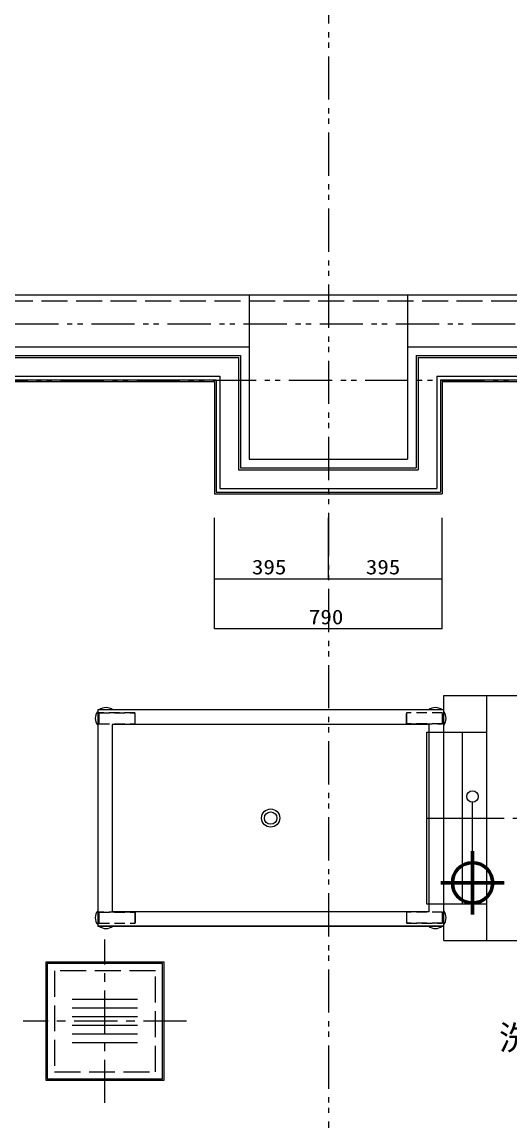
# Model space of a CAD drawing. Units: millimetres at full size. Extents: x -12803 to 120774, y -9413 to 101127.
# Drawn here: x 102212 to 103904, y 17030 to 20844 of the extents above; entities that cross this region are included whole.
import ezdxf
from ezdxf.enums import TextEntityAlignment as Align

# ---------------------------------------------------------------- set-up
doc = ezdxf.new("R2010")
doc.units = ezdxf.units.MM
doc.header["$LTSCALE"] = 30
for name, pattern in [('CHAIN1', [8, 5, -1, 1, -1]), ('CHAIN2', [12, 9, -1, 1, -1]), ('DASHED1', [1.8, 1.2, -0.6]), ('DASHED3', [4, 3, -1]), ('DOUBLE_CHAIN1', [8.8, 5, -1, 0.6, -0.6, 0.6, -1])]:
    doc.linetypes.add(name, pattern=pattern)
doc.layers.add('0-0_NoName', color=7, linetype='Continuous')
doc.layers.add('2-E_AIHO12-部屋名', color=7, linetype='Continuous')
for name, color, linetype, lineweight in [('0-6_AIHO30-厨房機器LL', 7, 'Continuous', 15), ('0-A_AIHO34-移動式板金', 7, 'Continuous', 15), ('0-B_AIHO37-移動式板金隠れ線', 7, 'DASHED1', 15), ('0-C_AIHO34-移動式板金LL', 7, 'Continuous', 15), ('0-D_AIHO47-移動式板金アウトライン', 7, 'DASHED1', 15), ('2-0_通芯', 7, 'DOUBLE_CHAIN1', 15), ('2-1_躯体', 7, 'Continuous', 15), ('2-3_間仕切り', 7, 'Continuous', 15), ('2-B_金物', 7, 'Continuous', 15), ('3-3_AIHO30-厨房機器', 7, 'Continuous', 15), ('3-4_AIHO31-厨房機器中心線', 7, 'CHAIN2', 15), ('3-5_AIHO57-排水立上げ', 7, 'Continuous', 15), ('3-6_AIHO56-排水接続', 7, 'Continuous', 15), ('9-1_配管－汚水１：硬質塩ビ管（ＤＶ）', 2, 'Continuous', 30)]:
    doc.layers.add(name, color=color, linetype=linetype, lineweight=lineweight)
doc.styles.add('ＭＳ ゴシック', font='')
doc.styles.get('ＭＳ ゴシック').set_extended_font_data('MS Gothic')

# ---------------------------------------------------------------- blocks, each defined once
blk = doc.blocks.new('グループ部品-697')
at = {"layer": '3-6_AIHO56-排水接続', "color": 1, "lineweight": 60}
for p, q in [((103774.36, 17746.41), (103774.36, 17966.41)), ((103664.36, 17856.41), (103884.36, 17856.41))]:
    blk.add_line(p, q, dxfattribs=at)
blk.add_circle((103774.36, 17856.41), 70, dxfattribs=at)
blk = doc.blocks.new('グループ部品-732')
at = {"layer": '0-6_AIHO30-厨房機器LL'}
for p, q in [((103824.36, 17656.41), (103824.36, 18506.41)), ((103739.36, 18379.41), (103824.36, 18379.41)), ((103739.36, 17783.41), (103824.36, 17783.41))]:
    blk.add_line(p, q, dxfattribs=at)
at = {"layer": '0-A_AIHO34-移動式板金'}
for p, q in [((103674.36, 18456.41), (102474.36, 18456.41)), ((102474.36, 18456.41), (102474.36, 17706.41)), ((103674.36, 17706.41), (103674.36, 18456.41)), ((103674.36, 17706.41), (102474.36, 17706.41))]:
    blk.add_line(p, q, dxfattribs=at)
at = {"layer": '0-B_AIHO37-移動式板金隠れ線'}
for p, q in [((102478.86, 18446.41), (102603.86, 18446.41)), ((102478.86, 18408.41), (102478.86, 18446.41)), ((102603.86, 18408.41), (102603.86, 18446.41)), ((103544.86, 18408.41), (103544.86, 18446.41)), ((102478.86, 18408.41), (102603.86, 18408.41)), ((103669.86, 18408.41), (103544.86, 18408.41)), ((102478.86, 17754.41), (102603.86, 17754.41)), ((102603.86, 17754.41), (102603.86, 17716.41)), ((103669.86, 17754.41), (103544.86, 17754.41)), ((103544.86, 17754.41), (103544.86, 17716.41))]:
    blk.add_line(p, q, dxfattribs=at)
for points in [[(103669.86, 18408.41), (103669.86, 18446.41), (103544.86, 18446.41)], [(102478.86, 17754.41), (102478.86, 17716.41), (102603.86, 17716.41)], [(103669.86, 17754.41), (103669.86, 17716.41), (103544.86, 17716.41)]]:
    blk.add_lwpolyline(points, dxfattribs=at)
at = {"layer": '0-C_AIHO34-移動式板金LL'}
for p, q in [((103624.36, 18406.41), (102524.36, 18406.41)), ((102524.36, 18406.41), (102524.36, 17756.41)), ((103624.36, 17756.41), (103624.36, 18406.41)), ((103624.36, 17756.41), (102524.36, 17756.41))]:
    blk.add_line(p, q, dxfattribs=at)
for radius in [31.5, 21.5]:
    blk.add_circle((103074.36, 18081.41), radius, dxfattribs=at)
for centre, start, end in [((102503.36, 18427.41), 50.65417, 129.34583), ((103645.36, 18427.41), 50.65417, 129.34583), ((102503.36, 18427.41), 140.65417, 219.34583), ((103645.36, 18427.41), 320.65417, 39.34583), ((102503.36, 17735.41), 140.65417, 219.34583), ((103645.36, 17735.41), 320.65417, 39.34583), ((102503.36, 17735.41), 230.65417, 309.34583), ((103645.36, 17735.41), 230.65417, 309.34583)]:
    blk.add_arc(centre, 37.5, start, end, dxfattribs=at)
at = {"layer": '0-D_AIHO47-移動式板金アウトライン', "linetype": 'Continuous'}
blk.add_lwpolyline([(103674.36, 18456.41), (102474.36, 18456.41), (102474.36, 17706.41), (103674.36, 17706.41)], close=True, dxfattribs=at)
at = {"layer": '0-D_AIHO47-移動式板金アウトライン'}
for points in [[(102603.86, 18446.41), (102478.86, 18446.41), (102478.86, 18408.41), (102603.86, 18408.41)], [(103669.86, 18446.41), (103544.86, 18446.41), (103544.86, 18408.41), (103669.86, 18408.41)], [(102603.86, 17754.41), (102478.86, 17754.41), (102478.86, 17716.41), (102603.86, 17716.41)], [(103669.86, 17754.41), (103544.86, 17754.41), (103544.86, 17716.41), (103669.86, 17716.41)]]:
    blk.add_lwpolyline(points, close=True, dxfattribs=at)
at = {"layer": '2-0_通芯'}
for p, q in [((75524.36, 19796.41), (120774.36, 19796.41)), ((74361.66, 19601.41), (120774.36, 19601.41))]:
    blk.add_line(p, q, dxfattribs=at)
at = {"layer": '2-1_躯体'}
for p, q in [((100359.36, 19896.41), (104509.36, 19896.41)), ((102999.36, 19896.41), (102999.36, 19326.41)), ((103549.36, 19896.41), (103549.36, 19326.41)), ((103549.36, 19716.41), (104469.36, 19716.41)), ((102999.36, 19326.41), (103549.36, 19326.41))]:
    blk.add_line(p, q, dxfattribs=at)
at = {"layer": '2-1_躯体', "linetype": 'DASHED3'}
blk.add_line((100359.36, 19876.41), (104509.36, 19876.41), dxfattribs=at)
at = {"layer": '2-1_躯体'}
blk.add_lwpolyline([(100399.36, 19821.41), (100399.36, 19716.41), (102999.36, 19716.41)], dxfattribs=at)
at = {"layer": '2-3_間仕切り'}
for p, q in [((100399.36, 19686.41), (102969.36, 19686.41)), ((100399.36, 19679.91), (102962.86, 19679.91)), ((102969.36, 19686.41), (102969.36, 19296.41)), ((103579.36, 19686.41), (103579.36, 19296.41)), ((103579.36, 19686.41), (104469.36, 19686.41)), ((103585.86, 19679.91), (103585.86, 19289.91)), ((103585.86, 19679.91), (104469.36, 19679.91)), ((100384.36, 19614.91), (102897.86, 19614.91)), ((101106.86, 19602.41), (102885.36, 19602.41)), ((102897.86, 19614.91), (102897.86, 19224.91)), ((103650.86, 19614.91), (103650.86, 19224.91)), ((103650.86, 19614.91), (104484.36, 19614.91)), ((103663.36, 19602.41), (103663.36, 19212.41)), ((103663.36, 19602.41), (104484.36, 19602.41)), ((101112.86, 19596.41), (102879.36, 19596.41)), ((103669.36, 19596.41), (103669.36, 19206.41)), ((103669.36, 19596.41), (104484.36, 19596.41)), ((102969.36, 19296.41), (103579.36, 19296.41)), ((102897.86, 19224.91), (103650.86, 19224.91))]:
    blk.add_line(p, q, dxfattribs=at)
for points in [[(102962.86, 19679.91), (102962.86, 19289.91), (103585.86, 19289.91)], [(102885.36, 19602.41), (102885.36, 19212.41), (103663.36, 19212.41)], [(102879.36, 19596.41), (102879.36, 19206.41), (103669.36, 19206.41)]]:
    blk.add_lwpolyline(points, dxfattribs=at)
at = {"layer": '2-B_金物'}
for p, q in [((102879.36, 18738.42), (102879.36, 19122.61)), ((103274.36, 18911.63), (103274.36, 19122.61)), ((103669.36, 18738.42), (103669.36, 19122.61)), ((102879.36, 18911.63), (103669.36, 18911.63)), ((103669.36, 18738.42), (102879.36, 18738.42)), ((102704.36, 17581.41), (102294.36, 17581.41)), ((102294.36, 17581.41), (102294.36, 17171.41)), ((102699.36, 17576.41), (102299.36, 17576.41)), ((102299.36, 17576.41), (102299.36, 17176.41)), ((102699.36, 17176.41), (102699.36, 17576.41)), ((102612.47, 17451.41), (102386.25, 17451.41)), ((102612.47, 17421.41), (102386.25, 17421.41)), ((102612.47, 17391.41), (102386.25, 17391.41)), ((102612.47, 17361.41), (102386.25, 17361.41)), ((102612.47, 17331.41), (102386.25, 17331.41)), ((102612.47, 17301.41), (102386.25, 17301.41)), ((102299.36, 17176.41), (102699.36, 17176.41))]:
    blk.add_line(p, q, dxfattribs=at)
at = {"layer": '2-B_金物', "linetype": 'CHAIN1'}
for p, q in [((102499.36, 17092.91), (102499.36, 17659.91)), ((102782.86, 17376.41), (102215.85, 17376.41))]:
    blk.add_line(p, q, dxfattribs=at)
at = {"layer": '2-B_金物', "linetype": 'DASHED3'}
for p, q in [((102674.36, 17551.41), (102324.36, 17551.41)), ((102324.36, 17551.41), (102324.36, 17201.41)), ((102674.36, 17201.41), (102674.36, 17551.41)), ((102324.36, 17201.41), (102674.36, 17201.41))]:
    blk.add_line(p, q, dxfattribs=at)
at = {"layer": '2-B_金物'}
blk.add_lwpolyline([(102294.36, 17171.41), (102704.36, 17171.41), (102704.36, 17581.41)], dxfattribs=at)
at = {"layer": '3-3_AIHO30-厨房機器'}
for p, q in [((103674.36, 18379.41), (103674.36, 18506.41)), ((103674.36, 18506.41), (106524.36, 18506.41)), ((103614.36, 18379.41), (103739.36, 18379.41)), ((103614.36, 18379.41), (103614.36, 17783.41)), ((103739.36, 17783.41), (103739.36, 18379.41)), ((103614.36, 17783.41), (103739.36, 17783.41)), ((103674.36, 17656.41), (103674.36, 17783.41)), ((103674.36, 17656.41), (106524.36, 17656.41))]:
    blk.add_line(p, q, dxfattribs=at)
at = {"layer": '3-4_AIHO31-厨房機器中心線'}
blk.add_line((103614.36, 18081.41), (106524.36, 18081.41), dxfattribs=at)
at = {"layer": '3-5_AIHO57-排水立上げ'}
blk.add_line((103774.36, 17926.41), (103774.36, 18136.41), dxfattribs=at)
blk.add_circle((103774.36, 18156.41), 20, dxfattribs=at)
at = {"layer": '2-B_金物', "style": 'ＭＳ ゴシック', "width": 1.15}
for s, p in [('395', (103009.36, 18911.63)), ('395', (103404.36, 18911.63)), ('790', (103206.86, 18738.42))]:
    blk.add_text(s, height=50.95, dxfattribs=at).set_placement(p, align=Align.BOTTOM_LEFT)
at = {"layer": '2-E_AIHO12-部屋名', "style": 'ＭＳ ゴシック'}
blk.add_text('洗浄室', height=84.92, dxfattribs=at).set_placement((103866.22, 17251.79), align=Align.BOTTOM_LEFT)
blk = doc.blocks.new('グループ部品-763')
at = {"layer": '0-6_AIHO30-厨房機器LL'}
for p, q in [((103824.36, 17656.41), (103824.36, 18506.41)), ((103739.36, 18379.41), (103824.36, 18379.41)), ((103739.36, 17783.41), (103824.36, 17783.41))]:
    blk.add_line(p, q, dxfattribs=at)
at = {"layer": '0-A_AIHO34-移動式板金'}
for p, q in [((103674.36, 18456.41), (102474.36, 18456.41)), ((102474.36, 18456.41), (102474.36, 17706.41)), ((103674.36, 17706.41), (103674.36, 18456.41)), ((103674.36, 17706.41), (102474.36, 17706.41))]:
    blk.add_line(p, q, dxfattribs=at)
at = {"layer": '0-B_AIHO37-移動式板金隠れ線'}
for p, q in [((102478.86, 18446.41), (102603.86, 18446.41)), ((102478.86, 18408.41), (102478.86, 18446.41)), ((102603.86, 18408.41), (102603.86, 18446.41)), ((103544.86, 18408.41), (103544.86, 18446.41)), ((102478.86, 18408.41), (102603.86, 18408.41)), ((103669.86, 18408.41), (103544.86, 18408.41)), ((102478.86, 17754.41), (102603.86, 17754.41)), ((102603.86, 17754.41), (102603.86, 17716.41)), ((103669.86, 17754.41), (103544.86, 17754.41)), ((103544.86, 17754.41), (103544.86, 17716.41))]:
    blk.add_line(p, q, dxfattribs=at)
for points in [[(103669.86, 18408.41), (103669.86, 18446.41), (103544.86, 18446.41)], [(102478.86, 17754.41), (102478.86, 17716.41), (102603.86, 17716.41)], [(103669.86, 17754.41), (103669.86, 17716.41), (103544.86, 17716.41)]]:
    blk.add_lwpolyline(points, dxfattribs=at)
at = {"layer": '0-C_AIHO34-移動式板金LL'}
for p, q in [((103624.36, 18406.41), (102524.36, 18406.41)), ((102524.36, 18406.41), (102524.36, 17756.41)), ((103624.36, 17756.41), (103624.36, 18406.41)), ((103624.36, 17756.41), (102524.36, 17756.41))]:
    blk.add_line(p, q, dxfattribs=at)
for radius in [31.5, 21.5]:
    blk.add_circle((103074.36, 18081.41), radius, dxfattribs=at)
for centre, start, end in [((102503.36, 18427.41), 50.65417, 129.34583), ((103645.36, 18427.41), 50.65417, 129.34583), ((102503.36, 18427.41), 140.65417, 219.34583), ((103645.36, 18427.41), 320.65417, 39.34583), ((102503.36, 17735.41), 140.65417, 219.34583), ((103645.36, 17735.41), 320.65417, 39.34583), ((102503.36, 17735.41), 230.65417, 309.34583), ((103645.36, 17735.41), 230.65417, 309.34583)]:
    blk.add_arc(centre, 37.5, start, end, dxfattribs=at)
at = {"layer": '0-D_AIHO47-移動式板金アウトライン', "linetype": 'Continuous'}
blk.add_lwpolyline([(103674.36, 18456.41), (102474.36, 18456.41), (102474.36, 17706.41), (103674.36, 17706.41)], close=True, dxfattribs=at)
at = {"layer": '0-D_AIHO47-移動式板金アウトライン'}
for points in [[(102603.86, 18446.41), (102478.86, 18446.41), (102478.86, 18408.41), (102603.86, 18408.41)], [(103669.86, 18446.41), (103544.86, 18446.41), (103544.86, 18408.41), (103669.86, 18408.41)], [(102603.86, 17754.41), (102478.86, 17754.41), (102478.86, 17716.41), (102603.86, 17716.41)], [(103669.86, 17754.41), (103544.86, 17754.41), (103544.86, 17716.41), (103669.86, 17716.41)]]:
    blk.add_lwpolyline(points, close=True, dxfattribs=at)
at = {"layer": '2-0_通芯'}
blk.add_line((75524.36, 19796.41), (120774.36, 19796.41), dxfattribs=at)
at = {"layer": '2-1_躯体'}
for p, q in [((102999.36, 19896.41), (102999.36, 19326.41)), ((103549.36, 19896.41), (103549.36, 19326.41)), ((102999.36, 19326.41), (103549.36, 19326.41))]:
    blk.add_line(p, q, dxfattribs=at)
at = {"layer": '3-3_AIHO30-厨房機器'}
for p, q in [((103674.36, 18379.41), (103674.36, 18506.41)), ((103674.36, 18506.41), (106524.36, 18506.41)), ((103614.36, 18379.41), (103739.36, 18379.41)), ((103614.36, 18379.41), (103614.36, 17783.41)), ((103739.36, 17783.41), (103739.36, 18379.41)), ((103614.36, 17783.41), (103739.36, 17783.41)), ((103674.36, 17656.41), (103674.36, 17783.41)), ((103674.36, 17656.41), (106524.36, 17656.41))]:
    blk.add_line(p, q, dxfattribs=at)
at = {"layer": '3-4_AIHO31-厨房機器中心線'}
blk.add_line((103614.36, 18081.41), (106524.36, 18081.41), dxfattribs=at)
at = {"layer": '3-5_AIHO57-排水立上げ'}
blk.add_line((103774.36, 17926.41), (103774.36, 18136.41), dxfattribs=at)
blk.add_circle((103774.36, 18156.41), 20, dxfattribs=at)

msp = doc.modelspace()

# ---------------------------------------------------------------- linework, layer by layer
at = {"layer": '2-0_通芯'}
msp.add_line((103274.36, 24156.41), (103274.36, 509.49), dxfattribs=at)

# ---------------------------------------------------------------- block references
at = {"layer": '0-0_NoName'}
for name in ['グループ部品-732', 'グループ部品-763']:
    msp.add_blockref(name, (0, 0), dxfattribs=at)
at = {"layer": '9-1_配管－汚水１：硬質塩ビ管（ＤＶ）'}
msp.add_blockref('グループ部品-697', (0, 0), dxfattribs=at)

doc.saveas('drawing.dxf')
